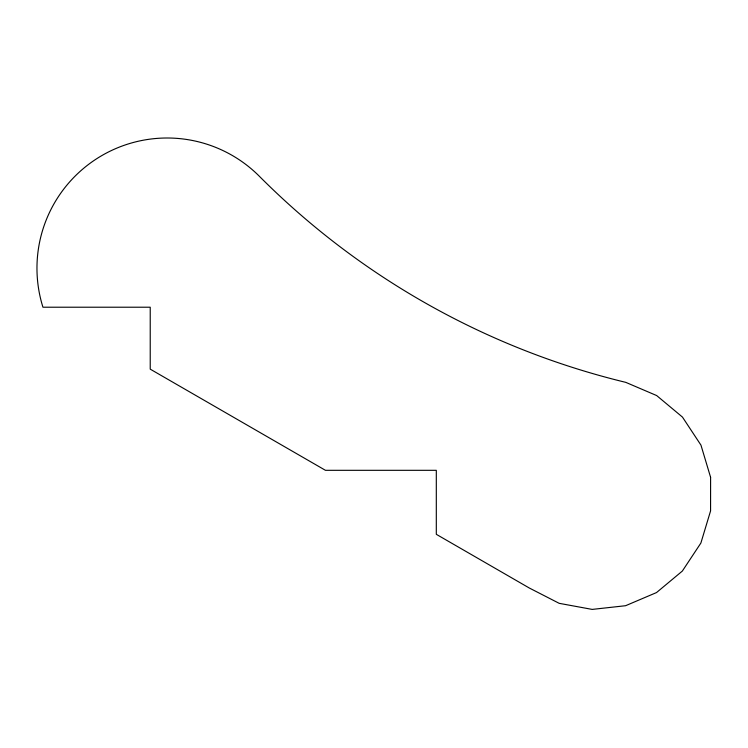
<?xml version="1.0" encoding="UTF-8"?>
<svg xmlns="http://www.w3.org/2000/svg" width="748" height="748" viewBox="0 0 748 748"><rect width="100%" height="100%" fill="white"/><g stroke="black" fill="none" stroke-linecap="round" stroke-linejoin="round"><path stroke-width="1.12" d="M710.6 477.308L710.572 510.903L700.876 543.057L682.335 571.07L656.52 592.566L625.599 605.712L592.21 609.405L559.177 603.327L529.285 588.003L436.308 534.315L436.308 470.314L325.455 470.314L150.226 369.147L150.226 307.213L42.945 307.213A130.199 130.199 0 0 1 259.995 176.911A774.461 774.461 0 0 0 625.777 382.359L656.669 395.561L682.457 417.085L700.96 445.125L710.6 477.308"/></g></svg>
